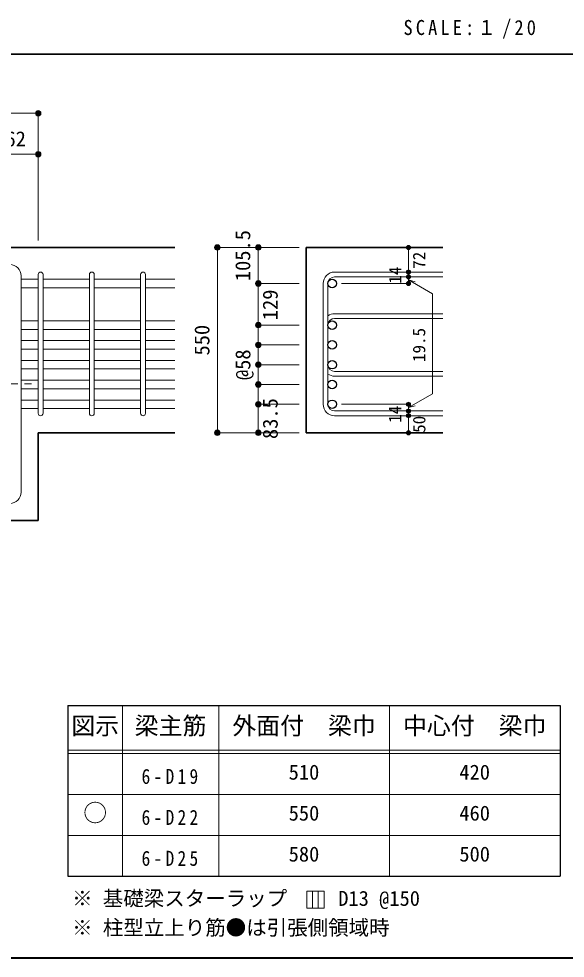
# Model space of a CAD drawing. Units: millimetres at full size, sheet at 1:20. Extents: x -3982 to 3969, y -2797 to 2801.
# Drawn here: x 821 to 2422, y -2797 to -45 of the extents above; entities that cross this region are included whole.
import ezdxf
from ezdxf.enums import TextEntityAlignment as Align

# ---------------------------------------------------------------- set-up
doc = ezdxf.new("R2010")
doc.units = ezdxf.units.MM
doc.header["$LTSCALE"] = 20
doc.header["$PDMODE"] = 32
doc.header["$PDSIZE"] = 12
doc.linetypes.add('CHAIN1', pattern=[8, 5, -1, 1, -1])
for name, color, linetype, lineweight in [('6-1_躯体線', 2, 'Continuous', 35), ('6-4_フープ', 7, 'Continuous', 18), ('6-5_梁主筋', 7, 'Continuous', 18), ('6-6_S.T.P.', 7, 'Continuous', 18), ('6-7_文字', 7, 'Continuous', 18), ('6-D_寸法', 4, 'Continuous', 9), ('6-E_枠', 7, 'Continuous', 18), ('F-0_枠', 6, 'Continuous', 40)]:
    doc.layers.add(name, color=color, linetype=linetype, lineweight=lineweight)
doc.styles.add('ＭＳ ゴシック', font='')
doc.styles.get('ＭＳ ゴシック').set_extended_font_data('MS Gothic')

msp = doc.modelspace()

# ---------------------------------------------------------------- linework, layer by layer
at = {"layer": '6-1_躯体線'}
for p, q in [((1278.29, -714.67), (78.29, -714.67)), ((1662.96, -714.67), (2062.96, -714.67)), ((1662.96, -714.67), (1662.96, -1257.67)), ((1278.29, -1257.67), (878.29, -1257.67)), ((878.29, -1514.67), (878.29, -1257.67)), ((1662.96, -1257.67), (2062.96, -1257.67)), ((878.29, -1514.67), (706.79, -1514.67))]:
    msp.add_line(p, q, dxfattribs=at)
at = {"layer": '6-4_フープ'}
msp.add_line((828.29, -1431.17), (828.29, -798.17), dxfattribs=at)
for centre, start, end in [((794.79, -798.17), 0, 90), ((794.79, -1431.17), 270, 0)]:
    msp.add_arc(centre, 33.5, start, end, dxfattribs=at)
at = {"layer": '6-5_梁主筋'}
for p, q in [((878.29, -807.72), (828.29, -807.72)), ((1028.29, -807.72), (892.29, -807.72)), ((1178.29, -807.72), (1042.29, -807.72)), ((1278.29, -807.72), (1192.29, -807.72)), ((878.29, -832.72), (828.29, -832.72)), ((1028.29, -832.72), (892.29, -832.72)), ((1178.29, -832.72), (1042.29, -832.72)), ((1278.29, -832.72), (1192.29, -832.72)), ((878.29, -929.67), (828.29, -929.67)), ((1028.29, -929.67), (892.29, -929.67)), ((1178.29, -929.67), (1042.29, -929.67)), ((1278.29, -929.67), (1192.29, -929.67)), ((878.29, -954.67), (828.29, -954.67)), ((1028.29, -954.67), (892.29, -954.67)), ((1178.29, -954.67), (1042.29, -954.67)), ((1278.29, -954.67), (1192.29, -954.67)), ((878.29, -987.67), (828.29, -987.67)), ((1028.29, -987.67), (892.29, -987.67)), ((1178.29, -987.67), (1042.29, -987.67)), ((1278.29, -987.67), (1192.29, -987.67)), ((878.29, -1012.67), (828.29, -1012.67)), ((1028.29, -1012.67), (892.29, -1012.67)), ((1178.29, -1012.67), (1042.29, -1012.67)), ((1278.29, -1012.67), (1192.29, -1012.67)), ((878.29, -1045.67), (828.29, -1045.67)), ((1028.29, -1045.67), (892.29, -1045.67)), ((1178.29, -1045.67), (1042.29, -1045.67)), ((1278.29, -1045.67), (1192.29, -1045.67)), ((878.29, -1070.67), (828.29, -1070.67)), ((1028.29, -1070.67), (892.29, -1070.67)), ((1178.29, -1070.67), (1042.29, -1070.67)), ((1278.29, -1070.67), (1192.29, -1070.67)), ((878.29, -1103.67), (828.29, -1103.67)), ((1028.29, -1103.67), (892.29, -1103.67)), ((1178.29, -1103.67), (1042.29, -1103.67)), ((1278.29, -1103.67), (1192.29, -1103.67)), ((878.29, -1128.67), (828.29, -1128.67)), ((1028.29, -1128.67), (892.29, -1128.67)), ((1178.29, -1128.67), (1042.29, -1128.67)), ((1278.29, -1128.67), (1192.29, -1128.67)), ((878.29, -1161.67), (828.29, -1161.67)), ((1028.29, -1161.67), (892.29, -1161.67)), ((1178.29, -1161.67), (1042.29, -1161.67)), ((1278.29, -1161.67), (1192.29, -1161.67)), ((878.29, -1186.67), (828.29, -1186.67)), ((1028.29, -1186.67), (892.29, -1186.67)), ((1178.29, -1186.67), (1042.29, -1186.67)), ((1278.29, -1186.67), (1192.29, -1186.67))]:
    msp.add_line(p, q, dxfattribs=at)
at = {"layer": '6-5_梁主筋', "color": 3, "lineweight": 25}
for centre in [(1739.46, -820.22), (1739.46, -942.17), (1739.46, -1000.17), (1739.46, -1058.17), (1739.46, -1116.17), (1739.46, -1174.17)]:
    msp.add_circle(centre, 12.5, dxfattribs=at)
at = {"layer": '6-6_S.T.P.'}
for p, q in [((878.29, -1200.67), (878.29, -793.72)), ((878.29, -1200.67), (878.29, -794.11)), ((878.29, -1200.67), (878.29, -794.11)), ((878.29, -1200.67), (878.29, -794.11)), ((892.29, -1200.67), (892.29, -793.72)), ((892.29, -1200.67), (892.29, -794.11)), ((892.29, -1200.67), (892.29, -794.11)), ((892.29, -1200.67), (892.29, -794.11)), ((1028.29, -1200.67), (1028.29, -793.72)), ((1042.29, -1200.67), (1042.29, -793.72)), ((1178.29, -1200.67), (1178.29, -794.11)), ((1192.29, -1200.67), (1192.29, -794.11)), ((1746.46, -786.72), (2062.96, -786.72)), ((1712.96, -820.22), (1712.96, -1174.17)), ((1726.96, -820.22), (1726.96, -1174.17)), ((1746.46, -800.72), (2062.96, -800.72)), ((1746.46, -908.67), (2062.96, -908.67)), ((1746.46, -922.67), (2062.96, -922.67)), ((1746.46, -1077.67), (2062.96, -1077.67)), ((1746.46, -1091.67), (2062.96, -1091.67)), ((1746.46, -1193.67), (2062.96, -1193.67)), ((1746.46, -1207.67), (2062.96, -1207.67))]:
    msp.add_line(p, q, dxfattribs=at)
for centre, radius, start, end in [((885.29, -793.72), 7, 0, 180), ((885.29, -793.72), 7, 0, 180), ((885.29, -793.72), 7, 0, 180), ((885.29, -793.72), 7, 0, 180), ((1035.29, -793.72), 7, 0, 180), ((1185.29, -793.72), 7, 0, 180), ((1746.46, -820.22), 33.5, 90, 180), ((1746.46, -820.22), 19.5, 90, 180), ((1746.46, -942.17), 33.5, 90, 125.59765), ((1746.46, -942.17), 19.5, 90, 180), ((1746.46, -1058.17), 19.5, 180, 270), ((1746.46, -1058.17), 33.5, 234.40235, 270), ((1746.46, -1174.17), 33.5, 180, 270), ((1746.46, -1174.17), 19.5, 180, 270), ((885.29, -1200.67), 7, 180, 0), ((885.29, -1200.67), 7, 180, 0), ((885.29, -1200.67), 7, 180, 0), ((885.29, -1200.67), 7, 180, 0), ((1035.29, -1200.67), 7, 180, 0), ((1185.29, -1200.67), 7, 180, 0)]:
    msp.add_arc(centre, radius, start, end, dxfattribs=at)
at = {"layer": '6-7_文字'}
for p, q in [((1682.07, -2600.02), (1682.07, -2650.02)), ((1698.74, -2600.02), (1698.74, -2650.02))]:
    msp.add_line(p, q, dxfattribs=at)
msp.add_lwpolyline([(1665.4, -2650.02), (1715.4, -2650.02), (1715.4, -2600.02), (1665.4, -2600.02)], close=True, dxfattribs=at)
at = {"layer": '6-D_寸法'}
for p, q in [((78.29, -321.65), (878.29, -321.65)), ((878.29, -321.65), (878.29, -441.65)), ((878.29, -321.65), (878.29, -694.67)), ((878.29, -441.65), (716.29, -441.65)), ((878.29, -441.65), (878.29, -694.67)), ((1402.96, -1257.67), (1402.96, -714.67)), ((1522.96, -714.67), (1522.96, -820.22)), ((1962.96, -786.15), (1962.96, -714.67)), ((1962.96, -800.72), (1962.96, -786.72)), ((1522.96, -820.22), (1642.96, -820.22)), ((1522.96, -820.22), (1522.96, -943.67)), ((1962.96, -820.22), (1766.87, -820.22)), ((1962.96, -809.9), (2033.02, -850.35)), ((1962.96, -809.9), (1982.28, -815.07)), ((2033.02, -850.35), (2033.02, -1143.47)), ((1522.96, -942.17), (1642.96, -942.17)), ((1522.96, -1000.17), (1642.96, -1000.17)), ((1522.96, -1058.17), (1642.96, -1058.17)), ((1522.96, -1116.17), (1642.96, -1116.17)), ((1962.96, -1183.92), (2033.02, -1143.47)), ((1522.96, -1174.17), (1642.96, -1174.17)), ((1962.96, -1174.17), (1766.87, -1174.17)), ((1962.96, -1193.67), (1962.96, -1174.17)), ((1962.96, -1183.92), (1982.28, -1178.75)), ((1962.96, -1207.67), (1962.96, -1193.67)), ((1962.96, -1257.67), (1962.96, -1207.67)), ((1402.96, -1257.67), (1512.82, -1257.67)), ((1402.96, -1257.67), (1522.96, -1257.67)), ((1522.96, -1257.67), (1642.96, -1257.67))]:
    msp.add_line(p, q, dxfattribs=at)
at = {"layer": '6-D_寸法', "linetype": 'CHAIN1'}
msp.add_line((78.29, -1114.67), (878.29, -1114.67), dxfattribs=at)
at = {"layer": '6-D_寸法'}
for points in [[(1402.96, -714.67), (1522.96, -714.67), (1642.96, -714.67)], [(1962.96, -800.15), (1962.96, -820.22), (1962.96, -800.15)], [(1522.96, -943.67), (1522.96, -1174.17), (1522.96, -1257.67)]]:
    msp.add_lwpolyline(points, dxfattribs=at)
for centre, radius in [((878.29, -321.65), 8), ((878.29, -321.65), 7.2), ((878.29, -321.65), 6.4), ((878.29, -321.65), 5.6), ((878.29, -321.65), 4.8), ((878.29, -321.65), 4), ((878.29, -321.65), 3.2), ((878.29, -321.65), 2.4), ((878.29, -321.65), 1.6), ((878.29, -321.65), 0.8), ((878.29, -441.65), 8), ((878.29, -441.65), 7.2), ((878.29, -441.65), 6.4), ((878.29, -441.65), 5.6), ((878.29, -441.65), 4.8), ((878.29, -441.65), 4), ((878.29, -441.65), 3.2), ((878.29, -441.65), 2.4), ((878.29, -441.65), 1.6), ((878.29, -441.65), 0.8), ((1402.96, -714.67), 8), ((1402.96, -714.67), 7.2), ((1402.96, -714.67), 6.4), ((1402.96, -714.67), 5.6), ((1402.96, -714.67), 4.8), ((1402.96, -714.67), 4), ((1402.96, -714.67), 3.2), ((1402.96, -714.67), 2.4), ((1402.96, -714.67), 1.6), ((1402.96, -714.67), 0.8), ((1522.96, -714.67), 8), ((1522.96, -714.67), 7.2), ((1522.96, -714.67), 6.4), ((1522.96, -714.67), 5.6), ((1522.96, -714.67), 4.8), ((1522.96, -714.67), 4), ((1522.96, -714.67), 3.2), ((1522.96, -714.67), 2.4), ((1522.96, -714.67), 1.6), ((1522.96, -714.67), 0.8), ((1962.96, -714.67), 4), ((1962.96, -714.67), 3.6), ((1962.96, -714.67), 3.2), ((1962.96, -714.67), 2.8), ((1962.96, -714.67), 2.4), ((1962.96, -714.67), 2), ((1962.96, -714.67), 1.6), ((1962.96, -714.67), 1.2), ((1962.96, -714.67), 0.8), ((1962.96, -714.67), 0.4), ((1962.96, -786.72), 4), ((1962.96, -800.72), 4), ((1962.96, -786.72), 3.6), ((1962.96, -800.72), 3.6), ((1962.96, -786.72), 3.2), ((1962.96, -800.72), 3.2), ((1962.96, -786.72), 2.8), ((1962.96, -800.72), 2.8), ((1962.96, -786.72), 2.4), ((1962.96, -786.72), 2), ((1962.96, -786.72), 1.6), ((1962.96, -786.72), 1.2), ((1962.96, -786.72), 0.8), ((1962.96, -786.72), 0.4), ((1522.96, -820.22), 8), ((1522.96, -820.22), 7.2), ((1522.96, -820.22), 6.4), ((1522.96, -820.22), 5.6), ((1522.96, -820.22), 4.8), ((1522.96, -820.22), 4), ((1522.96, -820.22), 3.2), ((1522.96, -820.22), 2.4), ((1522.96, -820.22), 1.6), ((1522.96, -820.22), 0.8), ((1962.96, -820.22), 4), ((1962.96, -820.22), 3.6), ((1962.96, -820.22), 3.2), ((1962.96, -820.22), 2.8), ((1962.96, -800.72), 2.4), ((1962.96, -820.22), 2.4), ((1962.96, -800.72), 2), ((1962.96, -820.22), 2), ((1962.96, -800.72), 1.6), ((1962.96, -820.22), 1.6), ((1962.96, -800.72), 1.2), ((1962.96, -820.22), 1.2), ((1962.96, -800.72), 0.8), ((1962.96, -820.22), 0.8), ((1962.96, -800.72), 0.4), ((1962.96, -820.22), 0.4), ((1522.96, -942.17), 8), ((1522.96, -942.17), 7.2), ((1522.96, -942.17), 6.4), ((1522.96, -942.17), 5.6), ((1522.96, -942.17), 4.8), ((1522.96, -942.17), 4), ((1522.96, -942.17), 3.2), ((1522.96, -942.17), 2.4), ((1522.96, -942.17), 1.6), ((1522.96, -942.17), 0.8), ((1522.96, -1000.17), 8), ((1522.96, -1000.17), 7.2), ((1522.96, -1000.17), 6.4), ((1522.96, -1000.17), 5.6), ((1522.96, -1000.17), 4.8), ((1522.96, -1000.17), 4), ((1522.96, -1000.17), 3.2), ((1522.96, -1000.17), 2.4), ((1522.96, -1000.17), 1.6), ((1522.96, -1000.17), 0.8), ((1522.96, -1058.17), 8), ((1522.96, -1058.17), 7.2), ((1522.96, -1058.17), 6.4), ((1522.96, -1058.17), 5.6), ((1522.96, -1058.17), 4.8), ((1522.96, -1058.17), 4), ((1522.96, -1058.17), 3.2), ((1522.96, -1058.17), 2.4), ((1522.96, -1058.17), 1.6), ((1522.96, -1058.17), 0.8), ((1522.96, -1116.17), 8), ((1522.96, -1116.17), 7.2), ((1522.96, -1116.17), 6.4), ((1522.96, -1116.17), 5.6), ((1522.96, -1116.17), 4.8), ((1522.96, -1116.17), 4), ((1522.96, -1116.17), 3.2), ((1522.96, -1116.17), 2.4), ((1522.96, -1116.17), 1.6), ((1522.96, -1116.17), 0.8), ((1522.96, -1174.17), 8), ((1522.96, -1174.17), 7.2), ((1522.96, -1174.17), 6.4), ((1522.96, -1174.17), 5.6), ((1522.96, -1174.17), 4.8), ((1522.96, -1174.17), 4), ((1522.96, -1174.17), 3.2), ((1522.96, -1174.17), 2.4), ((1522.96, -1174.17), 1.6), ((1522.96, -1174.17), 0.8), ((1962.96, -1174.17), 4), ((1962.96, -1174.17), 3.6), ((1962.96, -1174.17), 3.2), ((1962.96, -1174.17), 2.8), ((1962.96, -1174.17), 2.4), ((1962.96, -1174.17), 2), ((1962.96, -1174.17), 1.6), ((1962.96, -1174.17), 1.2), ((1962.96, -1174.17), 0.8), ((1962.96, -1174.17), 0.4), ((1962.96, -1193.67), 4), ((1962.96, -1207.67), 4), ((1962.96, -1193.67), 3.6), ((1962.96, -1207.67), 3.6), ((1962.96, -1193.67), 3.2), ((1962.96, -1207.67), 3.2), ((1962.96, -1193.67), 2.8), ((1962.96, -1207.67), 2.8), ((1962.96, -1193.67), 2.4), ((1962.96, -1207.67), 2.4), ((1962.96, -1193.67), 2), ((1962.96, -1207.67), 2), ((1962.96, -1193.67), 1.6), ((1962.96, -1207.67), 1.6), ((1962.96, -1193.67), 1.2), ((1962.96, -1207.67), 1.2), ((1962.96, -1193.67), 0.8), ((1962.96, -1207.67), 0.8), ((1962.96, -1193.67), 0.4), ((1962.96, -1207.67), 0.4), ((1402.96, -1257.67), 8), ((1402.96, -1257.67), 7.2), ((1402.96, -1257.67), 6.4), ((1402.96, -1257.67), 5.6), ((1402.96, -1257.67), 4.8), ((1402.96, -1257.67), 4), ((1402.96, -1257.67), 3.2), ((1402.96, -1257.67), 2.4), ((1402.96, -1257.67), 1.6), ((1402.96, -1257.67), 0.8), ((1522.96, -1257.67), 8), ((1522.96, -1257.67), 7.2), ((1522.96, -1257.67), 6.4), ((1522.96, -1257.67), 5.6), ((1522.96, -1257.67), 4.8), ((1522.96, -1257.67), 4), ((1522.96, -1257.67), 3.2), ((1522.96, -1257.67), 2.4), ((1522.96, -1257.67), 1.6), ((1522.96, -1257.67), 0.8), ((1962.96, -1257.67), 4), ((1962.96, -1257.67), 3.6), ((1962.96, -1257.67), 3.2), ((1962.96, -1257.67), 2.8), ((1962.96, -1257.67), 2.4), ((1962.96, -1257.67), 2), ((1962.96, -1257.67), 1.6), ((1962.96, -1257.67), 1.2), ((1962.96, -1257.67), 0.8), ((1962.96, -1257.67), 0.4)]:
    msp.add_circle(centre, radius, dxfattribs=at)
at = {"layer": '6-D_寸法', "color": 7}
for p in [(878.29, -321.65), (878.29, -441.65), (1402.96, -714.67), (1522.96, -714.67), (1962.96, -714.67), (1962.96, -786.72), (1962.96, -800.72), (1522.96, -820.22), (1962.96, -820.22), (1522.96, -942.17), (1522.96, -1000.17), (1522.96, -1058.17), (1522.96, -1116.17), (1522.96, -1174.17), (1962.96, -1174.17), (1962.96, -1193.67), (1962.96, -1207.67), (1402.96, -1257.67), (1522.96, -1257.67), (1962.96, -1257.67)]:
    msp.add_point(p, dxfattribs=at)
at = {"layer": '6-E_枠', "color": 3, "lineweight": 25}
for p, q in [((965.14, -2056.95), (965.14, -2556.95)), ((965.14, -2056.95), (2406.83, -2056.95)), ((2406.83, -2056.95), (2406.83, -2556.95)), ((965.14, -2556.95), (2406.83, -2556.95))]:
    msp.add_line(p, q, dxfattribs=at)
at = {"layer": '6-E_枠'}
for p, q in [((1125.14, -2056.95), (1125.14, -2556.95)), ((1406.83, -2056.95), (1406.83, -2556.95)), ((1906.83, -2056.95), (1906.83, -2556.95)), ((965.14, -2186.95), (2406.83, -2186.95)), ((965.14, -2196.95), (2406.83, -2196.95)), ((965.14, -2316.95), (2406.83, -2316.95)), ((965.14, -2436.95), (2406.83, -2436.95))]:
    msp.add_line(p, q, dxfattribs=at)
at = {"layer": 'F-0_枠', "color": 2, "lineweight": 35}
msp.add_line((-3981.92, -148.03), (2482.4, -148.03), dxfattribs=at)
at = {"layer": 'F-0_枠'}
msp.add_line((3969.4, -2796.83), (-3981.92, -2796.83), dxfattribs=at)

# ---------------------------------------------------------------- texts
at = {"layer": '6-7_文字', "color": 2, "style": 'ＭＳ ゴシック'}
for s, p in [('図示', (975.14, -2156.95)), ('梁主筋', (1160.98, -2156.95)), ('外面付\u3000梁巾', (1446.83, -2156.95)), ('中心付\u3000梁巾', (1946.83, -2156.95)), ('○', (1010.14, -2411.95))]:
    msp.add_text(s, height=51.32, dxfattribs=at).set_placement(p, align=Align.BOTTOM_LEFT)
at = {"layer": '6-7_文字', "style": 'ＭＳ ゴシック'}
for s, p in [('510', (1611.83, -2286.95)), ('420', (2111.83, -2286.95)), ('550', (1611.83, -2406.95)), ('460', (2111.83, -2406.95)), ('580', (1611.83, -2526.95)), ('500', (2111.83, -2526.95)), ('※ 基礎梁スターラップ     D13 @150', (977.51, -2656.67)), ('※ 柱型立上り筋●は引張側領域時', (977.51, -2742.34))]:
    msp.add_text(s, height=43.99, dxfattribs=at).set_placement(p, align=Align.BOTTOM_LEFT)
at = {"layer": '6-7_文字', "color": 2, "insert": (1948.17, -103.03), "char_height": 43.99, "attachment_point": 7, "style": 'ＭＳ ゴシック'}
msp.add_mtext('\\T1.34;\\W0.9;SCALE:１/20', dxfattribs=at)
at = {"layer": '6-7_文字', "char_height": 43.99, "attachment_point": 7, "style": 'ＭＳ ゴシック'}
for s, insert in [('\\T1.38;\\W0.85;6-D19', (1180.98, -2286.95)), ('\\T1.38;\\W0.85;6-D22', (1180.98, -2406.95)), ('\\T1.38;\\W0.85;6-D25', (1180.98, -2526.95))]:
    msp.add_mtext(s, dxfattribs=dict(at, insert=insert))
at = {"layer": '6-D_寸法', "style": 'ＭＳ ゴシック'}
msp.add_text('162', height=43.99, dxfattribs=at).set_placement((752.29, -431.65), align=Align.BOTTOM_LEFT)
for s, height, p in [('105.5', 43.99, (1512.57, -813.38)), ('72', 36.66, (2023.31, -777.18)), ('14', 36.66, (1952.96, -820.61)), ('129', 43.99, (1592.96, -927.7)), ('550', 43.99, (1392.96, -1031.17)), ('19.5', 36.66, (2023.02, -1050.17)), ('@58', 43.99, (1512.96, -1103.17)), ('83.5', 43.99, (1592.96, -1275.92)), ('14', 36.66, (1952.56, -1228.36)), ('50', 36.66, (2023.39, -1257.72))]:
    msp.add_text(s, height=height, rotation=90, dxfattribs=at).set_placement(p, align=Align.BOTTOM_LEFT)

doc.saveas('drawing.dxf')
